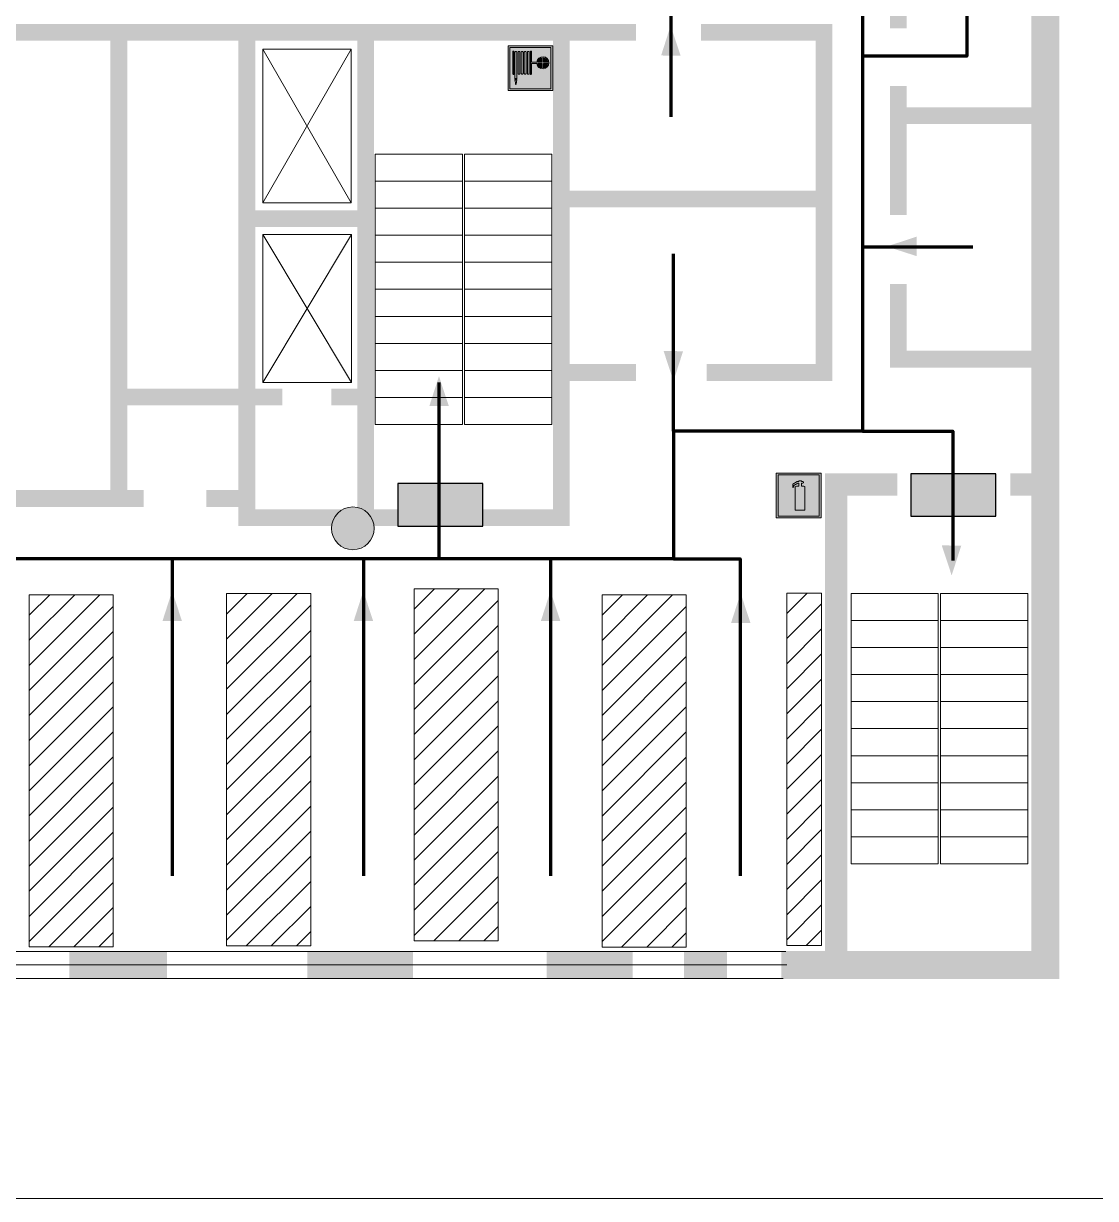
# Model space of a CAD drawing. Header units: millimetres. Extents: x 13810 to 67229, y 12374 to 21950.
# Drawn here: x 39933.4 to 40125.1, y 15339.5 to 15549.7 of the extents above; entities that cross this region are included whole.
import ezdxf

# ---------------------------------------------------------------- set-up
doc = ezdxf.new("R2010")
doc.units = ezdxf.units.MM
doc.layers.add('План_Штампы', color=7, linetype='Continuous')

# ---------------------------------------------------------------- blocks, each defined once
blk = doc.blocks.new('A$C7B4425F7')
at = {"true_color": 0xffffff}
blk.add_hatch(color=7, dxfattribs=at).paths.add_polyline_path([(0, 0), (-16, 0), (-16, -8), (0, -8)])
h = blk.add_hatch(color=126)
h.paths.add_polyline_path([(-0.2, -0.2), (-15.8, -0.2), (-15.8, -7.8), (-0.2, -7.8)])
h.paths.add_polyline_path([(-11.76, -2.03), (-11.76, -3.66), (-11.17, -3.66, -0.568275), (-11.17, -6.18), (-12.58, -6.18), (-12.58, -2.03)], flags=16)
h.paths.add_polyline_path([(-13.33, -4.12, -0.495768), (-13.59, -6.18), (-15.03, -6.18), (-15.03, -2.03), (-13.59, -2.03, -0.487973)], flags=16)
h.paths.add_polyline_path([(-10.25, -2.03), (-9.48, -2.03), (-9.48, -6.18), (-10.25, -6.18)], flags=16)
h.paths.add_polyline_path([(-13.84, -3.69), (-14.24, -3.69), (-14.24, -3.03), (-13.9, -3.03, -0.692621)], flags=0)
h.paths.add_polyline_path([(-9.15, -2.03), (-8.4, -2.03), (-8.04, -3.07), (-7.68, -2.03), (-6.93, -2.03), (-7.64, -4.1), (-6.93, -6.18), (-7.68, -6.18), (-8.04, -5.14), (-8.4, -6.18), (-9.15, -6.18), (-8.44, -4.1)], flags=16)
h.paths.add_polyline_path([(-11.76, -4.46), (-11.42, -4.46, -0.692621), (-11.36, -5.12), (-11.76, -5.12)], flags=0)
h.paths.add_polyline_path([(-13.9, -5.2), (-14.24, -5.2), (-14.24, -4.55), (-13.84, -4.55, -0.708038)], flags=0)
edge = h.paths.add_edge_path(flags=16)
edge.add_ellipse((-5.51, -4.08), major_axis=(0, 2.05), ratio=0.586184, start_angle=0, end_angle=360)
edge = h.paths.add_edge_path(flags=0)
edge.add_ellipse((-5.51, -4.08), major_axis=(0, 1.14), ratio=0.454828, start_angle=0, end_angle=360)
h.paths.add_polyline_path([(-4.13, -4.96, 0.377264), (-3.48, -4.52, 0.0555), (-3.16, -2.03), (-1.66, -2.03), (-1.66, -4.96), (-0.96, -4.96), (-0.96, -7.01), (-1.75, -7.01), (-1.75, -6.18), (-3.3, -6.18), (-3.3, -7.02), (-4.13, -7.02)], flags=16)
h.paths.add_polyline_path([(-2.73, -2.91), (-2.28, -2.91), (-2.28, -4.96), (-3.05, -4.96, 0.079136)], flags=0)
at = {"color": 126}
blk.add_lwpolyline([(-16, -8), (0, -8), (0, 0), (-16, 0)], close=True, dxfattribs=at)
blk = doc.blocks.new('A$C3AD82952')
at = {"true_color": 0xf5f5ff}
h = blk.add_hatch(color=7, dxfattribs=at)
h.dxf.hatch_style = 1
h.paths.add_polyline_path([(8.21, 8.73, 0.414214), (7.89, 9.05), (7.22, 9.05), (7.22, 9.92), (7.59, 9.92, 1), (7.57, 10.36), (7.22, 10.36), (7.22, 10.6), (6.43, 10.6), (6.43, 10.36), (6.01, 10.36), (4.74, 9.59), (4.74, 8.69), (4.98, 8.73), (4.98, 9.26), (6.12, 9.91), (6.43, 9.91), (6.43, 9.05), (5.76, 9.05, 0.414214), (5.44, 8.73), (5.44, 2.2), (8.21, 2.2)], flags=0)
h.paths.add_polyline_path([(12.8, 12.8), (0, 12.8), (0, 0), (12.8, 0)])
h.paths.add_polyline_path([(0.51, 12.29), (12.29, 12.29), (12.29, 0.51), (0.51, 0.51)], flags=16)
h.paths.add_polyline_path([(4.74, 9.59), (6.01, 10.36), (6.43, 10.36), (6.43, 10.6), (7.22, 10.6), (7.22, 10.36), (7.59, 10.36, -0.94586), (7.59, 9.92), (7.22, 9.92), (7.22, 9.05), (7.89, 9.05, -0.414214), (8.21, 8.73), (8.21, 2.2), (5.44, 2.2), (5.44, 8.73, -0.414214), (5.76, 9.05), (6.43, 9.05), (6.43, 9.91), (6.12, 9.91), (4.98, 9.26), (4.98, 8.73), (4.74, 8.69)], flags=0)
h = blk.add_hatch(color=242)
h.dxf.hatch_style = 1
h.paths.add_polyline_path([(12.29, 12.29), (0.51, 12.29), (0.51, 0.51), (12.29, 0.51)])
h.paths.add_polyline_path([(4.74, 8.69), (4.74, 9.59), (6.01, 10.36), (6.43, 10.36), (6.43, 10.6), (7.22, 10.6), (7.22, 10.36), (7.59, 10.36, -0.94586), (7.59, 9.92), (7.22, 9.92), (7.22, 9.05), (7.89, 9.05, -0.414214), (8.21, 8.73), (8.21, 2.2), (5.44, 2.2), (5.44, 8.73, -0.414214), (5.76, 9.05), (6.43, 9.05), (6.43, 9.91), (6.12, 9.91), (4.98, 9.26), (4.98, 8.73)], flags=16)
h = blk.add_hatch(color=7, dxfattribs=at)
h.dxf.hatch_style = 1
h.paths.add_polyline_path([(8.21, 8.73, 0.414214), (7.89, 9.05), (7.22, 9.05), (7.22, 9.92), (7.59, 9.92, 1), (7.57, 10.36), (7.22, 10.36), (7.22, 10.6), (6.43, 10.6), (6.43, 10.36), (6.01, 10.36), (4.74, 9.59), (4.74, 8.69), (4.98, 8.73), (4.98, 9.26), (6.12, 9.91), (6.43, 9.91), (6.43, 9.05), (5.76, 9.05, 0.414214), (5.44, 8.73), (5.44, 2.2), (8.21, 2.2)])
at = {"color": 242, "lineweight": 5}
for p, q in [((0, 0), (0, 12.8)), ((0, 12.8), (12.8, 12.8)), ((6.01, 10.36), (4.74, 9.59)), ((6.01, 10.36), (6.43, 10.36)), ((7.22, 10.6), (6.43, 10.6)), ((6.43, 10.6), (6.43, 10.36)), ((7.22, 10.36), (7.22, 10.6)), ((7.59, 10.36), (7.22, 10.36)), ((12.8, 0), (12.8, 12.8)), ((4.74, 9.59), (4.74, 8.69)), ((4.74, 8.69), (4.98, 8.73)), ((4.98, 9.26), (6.12, 9.91)), ((4.98, 8.73), (4.98, 9.26)), ((5.44, 2.2), (5.44, 8.73)), ((5.76, 9.05), (6.43, 9.05)), ((6.12, 9.91), (6.43, 9.91)), ((6.43, 9.91), (6.43, 9.05)), ((7.22, 9.05), (7.22, 9.92)), ((7.59, 9.92), (7.22, 9.92)), ((7.89, 9.05), (7.22, 9.05)), ((8.21, 2.2), (8.21, 8.73)), ((0, 0), (12.8, 0)), ((5.44, 2.2), (8.21, 2.2))]:
    blk.add_line(p, q, dxfattribs=at)
blk.add_lwpolyline([(0.51, 12.29), (12.29, 12.29), (12.29, 0.51), (0.51, 0.51)], close=True, dxfattribs=at)
for centre, radius, start, end in [((7.58, 10.14), 0.223, 273.1875, 86.8125), ((5.76, 8.73), 0.32, 90, 180), ((7.89, 8.73), 0.32, 0, 90)]:
    blk.add_arc(centre, radius, start, end, dxfattribs=at)
blk = doc.blocks.new('A$C37112FD5')
at = {"true_color": 0xf5f5ff}
h = blk.add_hatch(color=7, dxfattribs=at)
h.dxf.hatch_style = 1
h.paths.add_polyline_path([(12.8, -7.4), (0, -7.4), (0, -20.2), (12.8, -20.2)])
h.paths.add_polyline_path([(12.29, -7.91), (12.29, -19.69), (0.51, -19.69), (0.51, -7.91)], flags=16)
h.paths.add_polyline_path([(4.98, -9.04, -0.42597), (5.17, -9.22), (5.17, -12.25), (5.17, -15.29, -0.432244), (4.98, -15.47), (4.83, -15.47, -0.42597), (4.64, -15.29), (4.64, -12.25), (4.64, -9.22, -0.432244), (4.83, -9.04)], flags=0)
h.paths.add_polyline_path([(4.28, -9.22), (4.28, -12.25), (4.28, -15.29, -0.432244), (4.09, -15.47), (3.94, -15.47, -0.42597), (3.75, -15.29), (3.75, -12.25), (3.75, -9.22, -0.432244), (3.94, -9.04), (4.09, -9.04, -0.42597)], flags=0)
h.paths.add_polyline_path([(5.72, -9.04), (5.87, -9.04, -0.42597), (6.06, -9.22), (6.06, -12.25), (6.06, -15.29, -0.432244), (5.87, -15.47), (5.72, -15.47, -0.42597), (5.53, -15.29), (5.53, -12.25), (5.53, -9.22, -0.432244)], flags=0)
h.paths.add_polyline_path([(6.42, -8.9), (6.5, -8.9, -0.42597), (6.69, -9.08), (6.69, -12.03), (8.21, -12.03, -15.824349), (8.21, -12.47), (6.69, -12.47), (6.69, -15.42, -0.432244), (6.5, -15.6), (6.42, -15.6)], flags=0)
h.paths.add_polyline_path([(3.39, -9.22), (3.39, -12.25), (3.39, -15.29, -0.432244), (3.2, -15.47), (3.05, -15.47, -0.42597), (2.85, -15.29), (2.85, -12.25), (2.85, -9.22, -0.432244), (3.05, -9.04), (3.2, -9.04, -0.42597)], flags=0)
h.paths.add_polyline_path([(2.5, -9.22), (2.5, -16.71), (1.96, -16.71), (1.96, -9.22, -0.432244), (2.15, -9.04), (2.31, -9.04, -0.42597)], flags=0)
h.paths.add_polyline_path([(1.61, -8.9), (1.61, -15.6), (1.57, -15.6, -0.42597), (1.37, -15.42), (1.37, -12.03), (1.37, -9.09, -0.432244), (1.57, -8.9)], flags=0)
h.paths.add_polyline_path([(9.76, -10.81), (9.76, -12.03), (8.49, -12.03, -0.336371)], flags=0)
h.paths.add_polyline_path([(8.49, -12.47), (9.76, -12.47), (9.76, -13.7, -0.336371)], flags=0)
h.paths.add_polyline_path([(10.11, -10.81, -0.336371), (11.38, -12.03), (10.11, -12.03)], flags=0)
h.paths.add_polyline_path([(10.11, -12.47), (11.38, -12.47, -0.336371), (10.11, -13.7)], flags=0)
h.paths.add_polyline_path([(2.5, -16.84), (2.5, -17.05), (1.97, -17.05), (1.97, -16.84)], flags=0)
h.paths.add_polyline_path([(2.5, -17.24, -0.033778), (2.24, -18.6, -0.033778), (1.97, -17.24)], flags=0)
h = blk.add_hatch(color=242)
h.dxf.hatch_style = 1
h.paths.add_polyline_path([(12.29, -7.91), (0.51, -7.91), (0.51, -19.69), (12.29, -19.69)])
h.paths.add_polyline_path([(6.42, -15.6), (6.42, -8.9), (6.5, -8.9, -0.42597), (6.69, -9.08), (6.69, -12.03), (8.21, -12.03, -15.824349), (8.21, -12.47), (6.69, -12.47), (6.69, -15.42, -0.432244), (6.5, -15.6)], flags=16)
h.paths.add_polyline_path([(5.87, -15.47), (5.72, -15.47, -0.42597), (5.53, -15.29), (5.53, -12.25), (5.53, -9.22, -0.432244), (5.72, -9.04), (5.87, -9.04, -0.42597), (6.06, -9.22), (6.06, -12.25), (6.06, -15.29, -0.432244)], flags=16)
h.paths.add_polyline_path([(4.98, -15.47), (4.83, -15.47, -0.42597), (4.64, -15.29), (4.64, -12.25), (4.64, -9.22, -0.432244), (4.83, -9.04), (4.98, -9.04, -0.42597), (5.17, -9.22), (5.17, -12.25), (5.17, -15.29, -0.432244)], flags=16)
h.paths.add_polyline_path([(4.09, -15.47), (3.94, -15.47, -0.42597), (3.75, -15.29), (3.75, -12.25), (3.75, -9.22, -0.432244), (3.94, -9.04), (4.09, -9.04, -0.42597), (4.28, -9.22), (4.28, -12.25), (4.28, -15.29, -0.432244)], flags=16)
h.paths.add_polyline_path([(3.2, -15.47), (3.05, -15.47, -0.42597), (2.85, -15.29), (2.85, -12.25), (2.85, -9.22, -0.432244), (3.05, -9.04), (3.2, -9.04, -0.42597), (3.39, -9.22), (3.39, -12.25), (3.39, -15.29, -0.432244)], flags=16)
h.paths.add_polyline_path([(2.5, -17.05), (1.97, -17.05), (1.97, -16.84), (2.5, -16.84)], flags=16)
h.paths.add_polyline_path([(2.5, -17.24, -0.033778), (2.24, -18.6, -0.033778), (1.97, -17.24)], flags=16)
h.paths.add_polyline_path([(2.5, -16.71), (1.96, -16.71), (1.96, -9.22, -0.432244), (2.15, -9.04), (2.31, -9.04, -0.42597), (2.5, -9.22)], flags=16)
h.paths.add_polyline_path([(1.61, -15.6), (1.57, -15.6, -0.42597), (1.37, -15.42), (1.37, -12.03), (1.37, -9.09, -0.432244), (1.57, -8.9), (1.61, -8.9)], flags=16)
h.paths.add_polyline_path([(8.49, -12.47), (9.76, -12.47), (9.76, -13.7, -0.336371)], flags=0)
h.paths.add_polyline_path([(10.11, -13.7), (10.11, -12.47), (11.38, -12.47, -0.336371)], flags=0)
h.paths.add_polyline_path([(8.49, -12.03, -0.336371), (9.76, -10.81), (9.76, -12.03)], flags=0)
h.paths.add_polyline_path([(10.11, -12.03), (10.11, -10.81, -0.336371), (11.38, -12.03)], flags=0)
h = blk.add_hatch(color=7, dxfattribs=at)
h.dxf.hatch_style = 1
h.paths.add_polyline_path([(1.61, -8.9), (1.57, -8.9, 0.432244), (1.37, -9.09), (1.37, -12.03), (1.37, -15.42, 0.42597), (1.57, -15.6), (1.61, -15.6)])
h.paths.add_polyline_path([(2.5, -9.22, 0.42597), (2.31, -9.04), (2.15, -9.04, 0.432244), (1.96, -9.22), (1.96, -16.71), (2.5, -16.71)])
h.paths.add_polyline_path([(2.5, -16.84), (1.97, -16.84), (1.97, -17.05), (2.5, -17.05)])
h.paths.add_polyline_path([(2.5, -17.24), (1.97, -17.24, 0.033778), (2.24, -18.6, 0.033778)])
h.paths.add_polyline_path([(3.39, -12.25), (3.39, -9.22, 0.42597), (3.2, -9.04), (3.05, -9.04, 0.432244), (2.85, -9.22), (2.85, -12.25), (2.85, -15.29, 0.42597), (3.05, -15.47), (3.2, -15.47, 0.432244), (3.39, -15.29)])
h.paths.add_polyline_path([(4.28, -12.25), (4.28, -9.22, 0.42597), (4.09, -9.04), (3.94, -9.04, 0.432244), (3.75, -9.22), (3.75, -12.25), (3.75, -15.29, 0.42597), (3.94, -15.47), (4.09, -15.47, 0.432244), (4.28, -15.29)])
h.paths.add_polyline_path([(5.17, -12.25), (5.17, -9.22, 0.42597), (4.98, -9.04), (4.83, -9.04, 0.432244), (4.64, -9.22), (4.64, -12.25), (4.64, -15.29, 0.42597), (4.83, -15.47), (4.98, -15.47, 0.432244), (5.17, -15.29)])
h.paths.add_polyline_path([(6.06, -12.25), (6.06, -9.22, 0.42597), (5.87, -9.04), (5.72, -9.04, 0.432244), (5.53, -9.22), (5.53, -12.25), (5.53, -15.29, 0.42597), (5.72, -15.47), (5.87, -15.47, 0.432244), (6.06, -15.29)])
h.paths.add_polyline_path([(6.69, -12.47), (8.21, -12.47, 15.824349), (8.21, -12.03), (6.69, -12.03), (6.69, -9.08, 0.42597), (6.5, -8.9), (6.42, -8.9), (6.42, -15.6), (6.5, -15.6, 0.432244), (6.69, -15.42)])
h.paths.add_polyline_path([(8.49, -12.47), (9.76, -12.47), (9.76, -13.7, -0.336371)], flags=16)
h.paths.add_polyline_path([(8.49, -12.03, -0.336371), (9.76, -10.81), (9.76, -12.03)], flags=16)
h.paths.add_polyline_path([(10.11, -12.47), (11.38, -12.47, -0.336371), (10.11, -13.7)], flags=16)
h.paths.add_polyline_path([(10.11, -12.03), (10.11, -10.81, -0.336371), (11.38, -12.03)], flags=16)
h = blk.add_hatch(color=242)
h.dxf.hatch_style = 1
h.paths.add_polyline_path([(9.76, -10.81, 0.336371), (8.49, -12.03), (9.76, -12.03)])
h.paths.add_polyline_path([(10.11, -10.81), (10.11, -12.03), (11.38, -12.03, 0.336371)])
h.paths.add_polyline_path([(11.38, -12.47), (10.11, -12.47), (10.11, -13.7, 0.336371)])
h.paths.add_polyline_path([(9.76, -12.47), (8.49, -12.47, 0.336371), (9.76, -13.7)])
at = {"color": 242, "lineweight": 5}
for p, q in [((0, -20.2), (0, -7.4)), ((0, -7.4), (12.8, -7.4)), ((1.37, -12.03), (1.37, -9.08)), ((1.57, -8.9), (1.61, -8.9)), ((1.61, -8.9), (1.61, -15.6)), ((1.96, -16.71), (1.96, -9.22)), ((2.15, -9.04), (2.31, -9.04)), ((2.5, -16.71), (2.5, -9.22)), ((2.85, -12.25), (2.85, -9.22)), ((3.05, -9.04), (3.2, -9.04)), ((3.39, -12.25), (3.39, -9.22)), ((3.75, -12.25), (3.75, -9.22)), ((3.94, -9.04), (4.09, -9.04)), ((4.28, -12.25), (4.28, -9.22)), ((4.64, -12.25), (4.64, -9.22)), ((4.83, -9.04), (4.98, -9.04)), ((5.17, -12.25), (5.17, -9.22)), ((5.53, -12.25), (5.53, -9.22)), ((5.72, -9.04), (5.87, -9.04)), ((6.06, -12.25), (6.06, -9.22)), ((6.42, -8.9), (6.42, -15.6)), ((6.5, -8.9), (6.42, -8.9)), ((6.69, -12.03), (6.69, -9.08)), ((12.8, -20.2), (12.8, -7.4)), ((1.37, -12.03), (1.37, -15.42)), ((2.85, -12.25), (2.85, -15.29)), ((3.39, -12.25), (3.39, -15.29)), ((3.75, -12.25), (3.75, -15.29)), ((4.28, -12.25), (4.28, -15.29)), ((4.64, -12.25), (4.64, -15.29)), ((5.17, -12.25), (5.17, -15.29)), ((5.53, -12.25), (5.53, -15.29)), ((6.06, -12.25), (6.06, -15.29)), ((8.21, -12.03), (6.69, -12.03)), ((8.21, -12.47), (6.69, -12.47)), ((6.69, -12.47), (6.69, -15.42)), ((9.76, -12.03), (8.49, -12.03)), ((9.76, -12.47), (8.49, -12.47)), ((9.76, -10.81), (9.76, -12.03)), ((9.76, -12.47), (9.76, -13.7)), ((10.11, -10.81), (10.11, -12.03)), ((11.38, -12.03), (10.11, -12.03)), ((11.38, -12.47), (10.11, -12.47)), ((10.11, -12.47), (10.11, -13.7)), ((1.57, -15.6), (1.61, -15.6)), ((1.96, -16.71), (2.5, -16.71)), ((3.05, -15.47), (3.2, -15.47)), ((3.94, -15.47), (4.09, -15.47)), ((4.83, -15.47), (4.98, -15.47)), ((5.72, -15.47), (5.87, -15.47)), ((6.42, -15.6), (6.5, -15.6)), ((1.97, -16.84), (2.5, -16.84)), ((1.97, -17.05), (1.97, -16.84)), ((2.5, -17.05), (1.97, -17.05)), ((1.97, -17.24), (2.5, -17.24)), ((2.5, -16.84), (2.5, -17.05)), ((0, -20.2), (12.8, -20.2))]:
    blk.add_line(p, q, dxfattribs=at)
blk.add_lwpolyline([(0.51, -7.91), (12.29, -7.91), (12.29, -19.69), (0.51, -19.69)], close=True, dxfattribs=at)
for centre, radius, start, end in [((1.56, -9.09), 0.182, 87.1027, 180.6071), ((2.15, -9.22), 0.182, 87.1027, 180.6071), ((2.32, -9.22), 0.182, 359.3929, 92.8973), ((3.04, -9.22), 0.182, 87.1027, 180.6071), ((3.21, -9.22), 0.182, 359.3929, 92.8973), ((3.93, -9.22), 0.182, 87.1027, 180.6071), ((4.1, -9.22), 0.182, 359.3929, 92.8973), ((4.82, -9.22), 0.182, 87.1027, 180.6071), ((4.99, -9.22), 0.182, 359.3929, 92.8973), ((5.71, -9.22), 0.182, 87.1027, 180.6071), ((5.88, -9.22), 0.182, 359.3929, 92.8973), ((6.51, -9.09), 0.182, 359.3929, 92.8973), ((9.93, -12.25), 1.74, 187.2319, 172.7681), ((9.93, -12.25), 1.46, 96.9927, 171.3585), ((9.93, -12.25), 1.46, 188.6415, 263.0073), ((9.93, -12.25), 1.46, 8.6415, 83.0073), ((9.93, -12.25), 1.46, 276.9927, 351.3585), ((1.56, -15.42), 0.182, 179.3929, 272.8973), ((3.04, -15.29), 0.182, 179.3929, 272.8973), ((3.21, -15.29), 0.182, 267.1027, 0.6071), ((3.93, -15.29), 0.182, 179.3929, 272.8973), ((4.1, -15.29), 0.182, 267.1027, 0.6071), ((4.82, -15.29), 0.182, 179.3929, 272.8973), ((4.99, -15.29), 0.182, 267.1027, 0.6071), ((5.71, -15.29), 0.182, 179.3929, 272.8973), ((5.88, -15.29), 0.182, 267.1027, 0.6071), ((6.51, -15.42), 0.182, 267.1027, 0.6071), ((12.17, -15.98), 10.27, 187.041, 194.7793), ((-7.7, -15.98), 10.27, 345.2207, 352.959)]:
    blk.add_arc(centre, radius, start, end, dxfattribs=at)
blk = doc.blocks.new('A$C7B8C2D5B')
at = {"lineweight": 0}
h = blk.add_hatch(color=5, dxfattribs=at)
h.dxf.hatch_style = 1
h.paths.add_polyline_path([(1.397, -3.024, 1), (-2.112, -3.024, 1)])
at = {"color": 5, "lineweight": 0}
blk.add_circle((-0.358, -3.024), 1.755, dxfattribs=at)

msp = doc.modelspace()

# ---------------------------------------------------------------- hatches: boundary and pattern name
at = {"lineweight": 0}
h = msp.add_hatch(dxfattribs=at)
h.set_pattern_fill('ANSI31', color=256)
h.set_pattern_definition([(45, (27975.4073, 4279.151), (-2.245064, 2.245064), [])])
h.paths.add_polyline_path([(40018.29, 15448.54), (40003.25, 15448.54), (40003.25, 15385.52), (40018.29, 15385.52)])
h = msp.add_hatch(dxfattribs=at)
h.set_pattern_fill('ANSI31', color=256)
h.set_pattern_definition([(45, (27906.5485, 4278.0764), (-2.245064, 2.245064), [])])
h.paths.add_polyline_path([(39949.43, 15447.47), (39934.39, 15447.47), (39934.39, 15384.45), (39949.43, 15384.45)])
h = msp.add_hatch(dxfattribs=at)
h.set_pattern_fill('ANSI31', color=256)
h.set_pattern_definition([(45, (27941.8564, 4278.2765), (-2.245064, 2.245064), [])])
h.paths.add_polyline_path([(39984.74, 15447.67), (39969.7, 15447.67), (39969.7, 15384.65), (39984.74, 15384.65)])
h = msp.add_hatch(dxfattribs=at)
h.set_pattern_fill('ANSI31', color=256)
h.set_pattern_definition([(45, (28009.0207, 4278.0653), (-2.245064, 2.245064), [])])
h.paths.add_polyline_path([(40051.9, 15447.45), (40036.86, 15447.45), (40036.86, 15384.44), (40051.9, 15384.44)])
h = msp.add_hatch(dxfattribs=at)
h.set_pattern_fill('ANSI31', color=256)
h.set_pattern_definition([(45, (28042.0624, 4278.371), (-2.245064, 2.245064), [])])
h.paths.add_polyline_path([(40076.14, 15384.74), (40076.14, 15447.76), (40069.9, 15447.76), (40069.9, 15384.74)])

# ---------------------------------------------------------------- linework, layer by layer
at = {"color": 126, "lineweight": 0, "true_color": 0x008754}
msp.add_lwpolyline([(39738.71, 15734.45), (40338.71, 15734.45), (40338.71, 15339.45), (39738.71, 15339.45)], close=True, dxfattribs=at)
msp.add_lwpolyline([(39738.71, 15734.45), (40338.71, 15734.45), (40338.71, 15339.45), (39738.71, 15339.45)], close=True, dxfattribs=at)
msp.add_lwpolyline([(39738.71, 15734.45), (40338.71, 15734.45), (40338.71, 15339.45), (39738.71, 15339.45)], close=True, dxfattribs=at)
at = {"lineweight": 100, "const_width": 5}
for points in [[(40067.8, 15635.91), (40116.19, 15635.91), (40116.19, 15381.25), (40068.94, 15381.25)], [(39959.01, 15381.25), (39941.57, 15381.25)], [(40003.04, 15381.25), (39984.13, 15381.25)], [(40042.35, 15381.25), (40026.98, 15381.25)], [(40059.19, 15381.25), (40051.51, 15381.25)]]:
    msp.add_lwpolyline(points, dxfattribs=at)
at = {"color": 126, "lineweight": 100, "true_color": 0x008754}
for points in [[(39804.07, 15613.37), (39804.07, 15559.61), (40083.46, 15559.61), (40083.46, 15476.72), (40049.62, 15476.72), (40049.62, 15453.92), (39804.68, 15453.92), (39804.68, 15397.18)], [(40102.11, 15567.32), (40102.11, 15543.83), (40083.46, 15543.83)], [(40049.14, 15559.61), (40049.14, 15532.98)], [(40083.46, 15509.73), (40103.18, 15509.73)], [(40049.62, 15476.72), (40049.62, 15508.46)], [(40007.71, 15453.92), (40007.71, 15485.44)], [(40083.46, 15476.72), (40099.64, 15476.72), (40099.64, 15453.58)], [(39959.96, 15453.92), (39959.96, 15397.18)], [(39994.16, 15453.92), (39994.16, 15397.18)], [(40027.65, 15453.92), (40027.65, 15397.18)], [(40049.62, 15453.92), (40061.57, 15453.92), (40061.57, 15397.18)]]:
    msp.add_lwpolyline(points, dxfattribs=at)
at = {"lineweight": 0}
for points, const_width in [([(40089.85, 15610.45), (40089.85, 15548.77)], 3), ([(39966.08, 15464.69), (39973.32, 15464.69), (39973.32, 15548.1), (39878.84, 15548.1)], 3), ([(39950.41, 15548.1), (39950.41, 15464.69), (39950.41, 15482.84), (39973.32, 15482.84)], 3), ([(39973.32, 15548.1), (40042.96, 15548.1)], 3), ([(39994.58, 15461.25), (39994.58, 15548.1)], 3), ([(40042.96, 15487.23), (40029.58, 15487.23), (40029.58, 15548.1), (40029.58, 15461.25), (40014.66, 15461.25)], 3), ([(40054.57, 15548.1), (40076.57, 15548.1), (40076.57, 15487.23), (40055.58, 15487.23)], 3), ([(40089.85, 15538.47), (40089.85, 15515.41)], 3), ([(40089.85, 15533.17), (40117.48, 15533.17)], 3), ([(40029.58, 15518.26), (40076.57, 15518.26)], 3), ([(39973.32, 15514.75), (39994.58, 15514.75)], 3), ([(40089.85, 15503.04), (40089.85, 15489.62), (40116.87, 15489.62)], 3), ([(39973.32, 15482.84), (39979.67, 15482.84)], 3), ([(39994.58, 15482.84), (39988.46, 15482.84)], 3), ([(40089.69, 15467.19), (40078.74, 15467.19), (40078.74, 15381.83)], 4), ([(40109.92, 15467.19), (40116.65, 15467.19)], 4), ([(39878.32, 15464.69), (39954.85, 15464.69)], 3), ([(40000.7, 15461.25), (39973.32, 15461.25), (39973.32, 15464.69)], 3)]:
    msp.add_lwpolyline(points, dxfattribs=dict(at, const_width=const_width))
for points in [[(39976.17, 15545.09), (39992.01, 15545.09), (39992.01, 15517.6), (39976.17, 15517.6)], [(39996.26, 15521.47), (40011.87, 15521.47), (40011.87, 15526.31), (39996.26, 15526.31)], [(40012.26, 15521.47), (40027.87, 15521.47), (40027.87, 15526.31), (40012.26, 15526.31)], [(39996.26, 15516.63), (40011.87, 15516.63), (40011.87, 15521.47), (39996.26, 15521.47)], [(40012.26, 15516.63), (40027.87, 15516.63), (40027.87, 15521.47), (40012.26, 15521.47)], [(39996.26, 15511.79), (40011.87, 15511.79), (40011.87, 15516.63), (39996.26, 15516.63)], [(40012.26, 15511.79), (40027.87, 15511.79), (40027.87, 15516.63), (40012.26, 15516.63)], [(39976.17, 15511.91), (39992.03, 15511.91), (39992.03, 15485.45), (39976.17, 15485.45)], [(39996.26, 15506.95), (40011.87, 15506.95), (40011.87, 15511.79), (39996.26, 15511.79)], [(40012.26, 15506.95), (40027.87, 15506.95), (40027.87, 15511.79), (40012.26, 15511.79)], [(39996.26, 15502.11), (40011.87, 15502.11), (40011.87, 15506.95), (39996.26, 15506.95)], [(40012.26, 15502.11), (40027.87, 15502.11), (40027.87, 15506.95), (40012.26, 15506.95)], [(39996.26, 15497.27), (40011.87, 15497.27), (40011.87, 15502.11), (39996.26, 15502.11)], [(40012.26, 15497.27), (40027.87, 15497.27), (40027.87, 15502.11), (40012.26, 15502.11)], [(39996.26, 15492.43), (40011.87, 15492.43), (40011.87, 15497.27), (39996.26, 15497.27)], [(40012.26, 15492.43), (40027.87, 15492.43), (40027.87, 15497.27), (40012.26, 15497.27)], [(39996.26, 15487.59), (40011.87, 15487.59), (40011.87, 15492.43), (39996.26, 15492.43)], [(40012.26, 15487.59), (40027.87, 15487.59), (40027.87, 15492.43), (40012.26, 15492.43)], [(39996.26, 15482.75), (40011.87, 15482.75), (40011.87, 15487.59), (39996.26, 15487.59)], [(40012.26, 15482.75), (40027.87, 15482.75), (40027.87, 15487.59), (40012.26, 15487.59)], [(39996.26, 15477.91), (40011.87, 15477.91), (40011.87, 15482.75), (39996.26, 15482.75)], [(40012.26, 15477.91), (40027.87, 15477.91), (40027.87, 15482.75), (40012.26, 15482.75)], [(40003.25, 15385.52), (40018.29, 15385.52), (40018.29, 15448.54), (40003.25, 15448.54)], [(39934.39, 15384.45), (39949.43, 15384.45), (39949.43, 15447.47), (39934.39, 15447.47)], [(39969.7, 15384.65), (39984.74, 15384.65), (39984.74, 15447.67), (39969.7, 15447.67)], [(40036.86, 15384.44), (40051.9, 15384.44), (40051.9, 15447.45), (40036.86, 15447.45)], [(40069.9, 15384.74), (40076.14, 15384.74), (40076.14, 15447.76), (40069.9, 15447.76)], [(40081.41, 15442.87), (40097.02, 15442.87), (40097.02, 15447.71), (40081.41, 15447.71)], [(40097.41, 15442.87), (40113.01, 15442.87), (40113.01, 15447.71), (40097.41, 15447.71)], [(40081.41, 15438.03), (40097.02, 15438.03), (40097.02, 15442.87), (40081.41, 15442.87)], [(40097.41, 15438.03), (40113.01, 15438.03), (40113.01, 15442.87), (40097.41, 15442.87)], [(40081.41, 15433.19), (40097.02, 15433.19), (40097.02, 15438.03), (40081.41, 15438.03)], [(40097.41, 15433.19), (40113.01, 15433.19), (40113.01, 15438.03), (40097.41, 15438.03)], [(40081.41, 15428.35), (40097.02, 15428.35), (40097.02, 15433.19), (40081.41, 15433.19)], [(40097.41, 15428.35), (40113.01, 15428.35), (40113.01, 15433.19), (40097.41, 15433.19)], [(40081.41, 15423.51), (40097.02, 15423.51), (40097.02, 15428.35), (40081.41, 15428.35)], [(40097.41, 15423.51), (40113.01, 15423.51), (40113.01, 15428.35), (40097.41, 15428.35)], [(40081.41, 15418.67), (40097.02, 15418.67), (40097.02, 15423.51), (40081.41, 15423.51)], [(40097.41, 15418.67), (40113.01, 15418.67), (40113.01, 15423.51), (40097.41, 15423.51)], [(40081.41, 15413.83), (40097.02, 15413.83), (40097.02, 15418.67), (40081.41, 15418.67)], [(40097.41, 15413.83), (40113.01, 15413.83), (40113.01, 15418.67), (40097.41, 15418.67)], [(40081.41, 15408.99), (40097.02, 15408.99), (40097.02, 15413.83), (40081.41, 15413.83)], [(40097.41, 15408.99), (40113.01, 15408.99), (40113.01, 15413.83), (40097.41, 15413.83)], [(40081.41, 15404.15), (40097.02, 15404.15), (40097.02, 15408.99), (40081.41, 15408.99)], [(40097.41, 15404.15), (40113.01, 15404.15), (40113.01, 15408.99), (40097.41, 15408.99)], [(40081.41, 15399.31), (40097.02, 15399.31), (40097.02, 15404.15), (40081.41, 15404.15)], [(40097.41, 15399.31), (40113.01, 15399.31), (40113.01, 15404.15), (40097.41, 15404.15)]]:
    msp.add_lwpolyline(points, close=True, dxfattribs=at)
for points in [[(39976.17, 15517.6), (39992.01, 15545.09)], [(39976.17, 15545.09), (39992.01, 15517.6)], [(39976.17, 15485.45), (39992.03, 15511.91)], [(39976.17, 15511.91), (39992.03, 15485.45)], [(39791.31, 15383.63), (40069.76, 15383.63)], [(39791.45, 15381.25), (40069.9, 15381.25)], [(39790.82, 15378.8), (40069.28, 15378.8)]]:
    msp.add_lwpolyline(points, dxfattribs=at)
at = {"layer": 'План_Штампы', "color": 126, "true_color": 0x008754}
for points in [[(40050.91, 15543.93), (40047.43, 15543.94), (40049.14, 15549.28)], [(40093.14, 15511.53), (40093.13, 15508.05), (40087.79, 15509.77)], [(40047.88, 15491.05), (40051.36, 15491.04), (40049.64, 15485.7)], [(40009.45, 15481.22), (40005.97, 15481.23), (40007.69, 15486.57)], [(40097.65, 15456.28), (40101.13, 15456.27), (40099.41, 15450.93)], [(39961.71, 15442.77), (39958.23, 15442.78), (39959.95, 15448.12)], [(39995.92, 15442.77), (39992.44, 15442.78), (39994.15, 15448.12)], [(40029.4, 15442.77), (40025.92, 15442.78), (40027.64, 15448.12)], [(40063.42, 15442.41), (40059.94, 15442.41), (40061.66, 15447.75)]]:
    msp.add_solid(points, dxfattribs=at)

# ---------------------------------------------------------------- block references
for name, p, xscale, yscale, zscale in [('A$C37112FD5', (40020.05, 15550.29), 0.6249984004534781, 0.6249984004534781, 0.6249984004534781), ('A$C3AD82952', (40068.04, 15461.23), 0.625, 0.625, 0.625), ('A$C7B8C2D5B', (39993.07, 15465.93), 2.177419353276491, 2.177419353276491, 2.177419353276491)]:
    msp.add_blockref(name, p, dxfattribs=dict(xscale=xscale, yscale=yscale, zscale=zscale))
at = {"layer": 'План_Штампы', "xscale": 0.95, "yscale": 0.95, "zscale": 0.95}
for p in [(40107.29, 15469.12), (40015.56, 15467.34)]:
    msp.add_blockref('A$C7B4425F7', p, dxfattribs=at)

doc.saveas('drawing.dxf')
